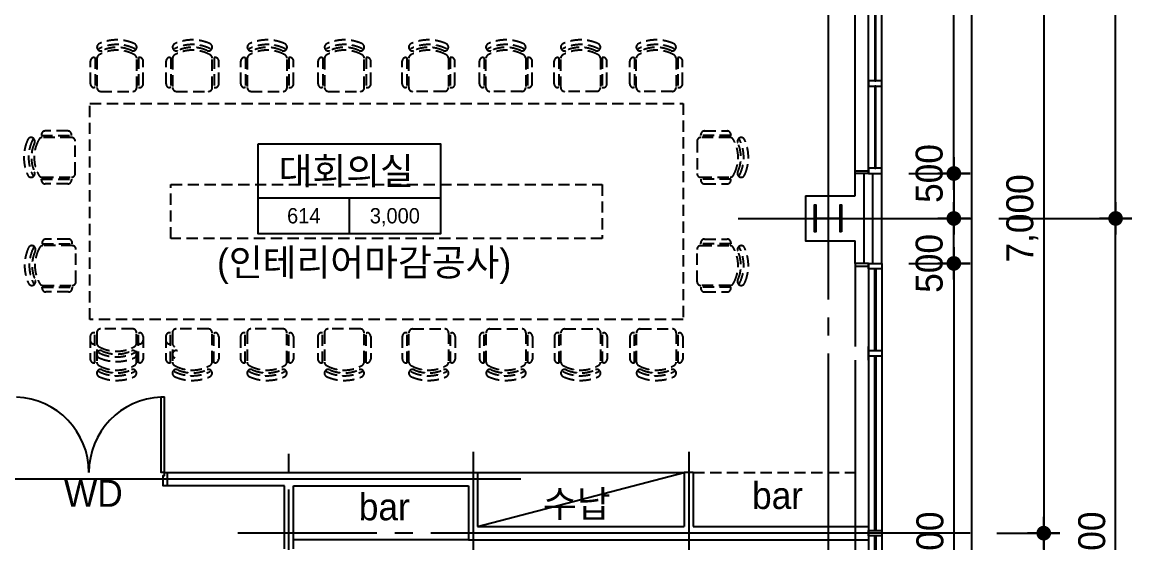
# Model space of a CAD drawing. Extents: x 14411873 to 14490035, y -1804798 to -1750552.
# Drawn here: x 14470906 to 14483253, y -1787656 to -1781866 of the extents above; entities that cross this region are included whole.
import ezdxf
from ezdxf.enums import TextEntityAlignment as Align

# ---------------------------------------------------------------- set-up
doc = ezdxf.new("R2010")
doc.units = 0
doc.header["$LTSCALE"] = 100
doc.header["$MEASUREMENT"] = 0
doc.header["$PDSIZE"] = -10
doc.linetypes.add('CEN', pattern=[66, 60, -2, 2, -2])
doc.linetypes.add('HIDDEN', pattern=[0.375, 0.25, -0.125])
doc.layers.get('0').update_dxf_attribs({"linetype": 'CONTINUOUS'})
doc.layers.get('Defpoints').update_dxf_attribs({"linetype": 'CONTINUOUS'})
for name, color, linetype in [('0-내벽고정식', 7, 'CONTINUOUS'), ('C PL -등추가$0$lighting-ceiling', 1, 'CONTINUOUS'), ('CEN', 1, 'CEN'), ('col2', 3, 'CONTINUOUS'), ('DIM', 7, 'CONTINUOUS'), ('elev', 7, 'CONTINUOUS'), ('TEXT1', 7, 'CONTINUOUS'), ('WALL-1', 7, 'CONTINUOUS'), ('WALLBR', 3, 'CONTINUOUS'), ('WID', 4, 'CONTINUOUS'), ('WINE', 8, 'CONTINUOUS')]:
    doc.layers.add(name, color=color, linetype=linetype)
doc.styles.add('HY울를도M', font='HYWULM.TTF')
doc.styles.add('굴림', font='H2HDRM.TTF')
doc.dimstyles.new('DIM50', dxfattribs={"dimscale": 50, "dimtxt": 3, "dimasz": 1.2, "dimexe": 1, "dimexo": 1, "dimgap": 0.6, "dimtad": 1, "dimdec": 4, "dimzin": 0, "dimdsep": 46, "dimlunit": 6, "dimtxsty": '굴림', "dimblk": 'DOTT', "dimcen": 0.09, "dimadec": 0, "dimazin": 0, "dimtfac": 1, "dimtdec": 4, "dimtofl": 0, "dimtmove": 2, "dimatfit": 2, "dimldrblk": 'DOTT', "dimfxl": 1, "dimtolj": 1, "dimtzin": 0, "dimarcsym": 0})

# ---------------------------------------------------------------- blocks, each defined once
blk = doc.blocks.new('DOTT')
for p, q in [((0, 1.5), (0, -1.5)), ((-1.5, 0), (1.5, 0))]:
    blk.add_line(p, q)
at = {"color": 6, "const_width": 0.68}
blk.add_lwpolyline([(-0.34, 0, 1), (0.34, 0, 1)], format="xyb", close=True, dxfattribs=at)
blk = doc.blocks.new('*D40')
at = {"layer": 'Defpoints', "color": 0, "lineweight": -3}
for p in [(14481473, -1776549), (14483073, -1776549), (14481473, -1784049)]:
    blk.add_point(p, dxfattribs=at)
at = {"layer": 'DIM', "color": 7, "lineweight": -2}
for p, q in [((14481773, -1776549), (14483173, -1776549)), ((14483073, -1783929), (14483073, -1776669)), ((14481773, -1784049), (14483173, -1784049))]:
    blk.add_line(p, q, dxfattribs=at)
at = {"layer": 'DIM', "color": 7, "lineweight": -2, "xscale": 120, "yscale": 120, "zscale": 120}
for p, rotation in [((14483073, -1776549), 90), ((14483073, -1784049), 270)]:
    blk.add_blockref('DOTT', p, dxfattribs=dict(at, rotation=rotation))
at = {"layer": 'DIM', "color": 3, "insert": (14482835, -1780299), "char_height": 300, "attachment_point": 5, "rotation": 90, "style": '굴림'}
blk.add_mtext('\\A1;7,500', dxfattribs=at)
blk = doc.blocks.new('*D41')
at = {"layer": 'Defpoints', "color": 0, "lineweight": -3}
for p in [(14481473, -1784049), (14483073, -1784049), (14481473, -1791549)]:
    blk.add_point(p, dxfattribs=at)
at = {"layer": 'DIM', "color": 7, "lineweight": -2}
for p, q in [((14481773, -1784049), (14483173, -1784049)), ((14483073, -1791429), (14483073, -1784169)), ((14481773, -1791549), (14483173, -1791549))]:
    blk.add_line(p, q, dxfattribs=at)
at = {"layer": 'DIM', "color": 7, "lineweight": -2, "xscale": 120, "yscale": 120, "zscale": 120}
for p, rotation in [((14483073, -1784049), 90), ((14483073, -1791549), 270)]:
    blk.add_blockref('DOTT', p, dxfattribs=dict(at, rotation=rotation))
at = {"layer": 'DIM', "color": 3, "insert": (14482835, -1787799), "char_height": 300, "attachment_point": 5, "rotation": 90, "style": '굴림'}
blk.add_mtext('\\A1;7,500', dxfattribs=at)
blk = doc.blocks.new('*D53')
at = {"layer": 'Defpoints', "color": 0, "lineweight": -3}
for p in [(14481453, -1780549), (14481453, -1787549), (14482273, -1787549)]:
    blk.add_point(p, dxfattribs=at)
at = {"layer": 'DIM', "color": 7, "lineweight": -2}
for p, q in [((14481753, -1780549), (14482373, -1780549)), ((14482273, -1780669), (14482273, -1787429)), ((14481753, -1787549), (14482373, -1787549))]:
    blk.add_line(p, q, dxfattribs=at)
at = {"layer": 'DIM', "color": 7, "lineweight": -2, "xscale": 120, "yscale": 120, "zscale": 120}
for p, rotation in [((14482273, -1780549), 90), ((14482273, -1787549), 270)]:
    blk.add_blockref('DOTT', p, dxfattribs=dict(at, rotation=rotation))
at = {"layer": 'DIM', "color": 3, "insert": (14482035, -1784049), "char_height": 300, "attachment_point": 5, "rotation": 90, "style": '굴림'}
blk.add_mtext('\\A1;7,000', dxfattribs=at)
blk = doc.blocks.new('*D55')
at = {"layer": 'Defpoints', "color": 0, "lineweight": -3}
for p in [(14481453, -1787549), (14481473, -1791549), (14482273, -1791549)]:
    blk.add_point(p, dxfattribs=at)
at = {"layer": 'DIM', "color": 7, "lineweight": -2}
for p, q in [((14481753, -1787549), (14482373, -1787549)), ((14482273, -1787669), (14482273, -1791429)), ((14481773, -1791549), (14482373, -1791549))]:
    blk.add_line(p, q, dxfattribs=at)
at = {"layer": 'DIM', "color": 7, "lineweight": -2, "xscale": 120, "yscale": 120, "zscale": 120}
for p, rotation in [((14482273, -1787549), 90), ((14482273, -1791549), 270)]:
    blk.add_blockref('DOTT', p, dxfattribs=dict(at, rotation=rotation))
at = {"layer": 'DIM', "color": 3, "insert": (14482035, -1789549), "char_height": 300, "attachment_point": 5, "rotation": 90, "style": '굴림'}
blk.add_mtext('\\A1;4,000', dxfattribs=at)
blk = doc.blocks.new('aw-6500a-300')
at = {"layer": 'WID'}
for points in [[(-300, 0), (-300, -30), (-150, -30), (-150, 0)], [(0, 0), (0, -60), (-150, -60), (-150, 0)], [(-69, -970), (-81, -970), (-81, -60), (-69, -60)], [(0, -970), (0, -1030), (-150, -1030), (-150, -970)], [(-69, -2970), (-81, -2970), (-81, -1030), (-69, -1030)], [(0, -2970), (0, -3030), (-150, -3030), (-150, -2970)], [(-69, -4970), (-81, -4970), (-81, -3030), (-69, -3030)], [(0, -4970), (0, -5030), (-150, -5030), (-150, -4970)], [(-69, -5030), (-81, -5030), (-81, -6440), (-69, -6440)], [(-300, -6470), (-300, -6500), (-150, -6500), (-150, -6470)], [(0, -6440), (0, -6500), (-150, -6500), (-150, -6440)]]:
    blk.add_lwpolyline(points, close=True, dxfattribs=at)
at = {"layer": 'WINE'}
for p, q in [((-150, 0), (-150, -6500)), ((0, 0), (0, -6500))]:
    blk.add_line(p, q, dxfattribs=at)
blk = doc.blocks.new('*D129')
at = {"layer": 'Defpoints', "color": 0, "lineweight": -3}
for p in [(14480473, -1784549), (14480473, -1791049), (14481273, -1791049)]:
    blk.add_point(p, dxfattribs=at)
at = {"layer": 'DIM', "color": 7, "lineweight": -2}
for p, q in [((14480773, -1784549), (14481373, -1784549)), ((14481273, -1784669), (14481273, -1790929)), ((14480773, -1791049), (14481373, -1791049))]:
    blk.add_line(p, q, dxfattribs=at)
at = {"layer": 'DIM', "color": 7, "lineweight": -2, "xscale": 120, "yscale": 120, "zscale": 120}
for p, rotation in [((14481273, -1784549), 90), ((14481273, -1791049), 270)]:
    blk.add_blockref('DOTT', p, dxfattribs=dict(at, rotation=rotation))
at = {"layer": 'DIM', "color": 3, "insert": (14481034, -1787799), "char_height": 300, "attachment_point": 5, "rotation": 90, "style": '굴림'}
blk.add_mtext('\\A1;6,500', dxfattribs=at)
blk = doc.blocks.new('*D131')
at = {"layer": 'Defpoints', "color": 0, "lineweight": -3}
for p in [(14480473, -1784049), (14481273, -1784049), (14480473, -1784549)]:
    blk.add_point(p, dxfattribs=at)
at = {"layer": 'DIM', "color": 7, "lineweight": -2}
for p, q in [((14480773, -1784049), (14481373, -1784049)), ((14481273, -1784429), (14481273, -1784169)), ((14480773, -1784549), (14481373, -1784549))]:
    blk.add_line(p, q, dxfattribs=at)
at = {"layer": 'DIM', "color": 7, "lineweight": -2, "xscale": 120, "yscale": 120, "zscale": 120}
for p, rotation in [((14481273, -1784049), 90), ((14481273, -1784549), 270)]:
    blk.add_blockref('DOTT', p, dxfattribs=dict(at, rotation=rotation))
at = {"layer": 'DIM', "color": 3, "insert": (14481000, -1784549), "char_height": 300, "attachment_point": 5, "rotation": 90, "style": '굴림'}
blk.add_mtext('\\A1;500', dxfattribs=at)
blk = doc.blocks.new('*D133')
at = {"layer": 'Defpoints', "color": 0, "lineweight": -3}
for p in [(14480473, -1783549), (14480473, -1784049), (14481273, -1784049)]:
    blk.add_point(p, dxfattribs=at)
at = {"layer": 'DIM', "color": 7, "lineweight": -2}
for p, q in [((14480773, -1783549), (14481373, -1783549)), ((14481273, -1783669), (14481273, -1783929)), ((14480773, -1784049), (14481373, -1784049))]:
    blk.add_line(p, q, dxfattribs=at)
at = {"layer": 'DIM', "color": 7, "lineweight": -2, "xscale": 120, "yscale": 120, "zscale": 120}
for p, rotation in [((14481273, -1783549), 90), ((14481273, -1784049), 270)]:
    blk.add_blockref('DOTT', p, dxfattribs=dict(at, rotation=rotation))
at = {"layer": 'DIM', "color": 3, "insert": (14481000, -1783549), "char_height": 300, "attachment_point": 5, "rotation": 90, "style": '굴림'}
blk.add_mtext('\\A1;500', dxfattribs=at)
blk = doc.blocks.new('*D136')
at = {"layer": 'Defpoints', "color": 0, "lineweight": -3}
for p in [(14480473, -1777049), (14481273, -1777049), (14480473, -1783549)]:
    blk.add_point(p, dxfattribs=at)
at = {"layer": 'DIM', "color": 7, "lineweight": -2}
for p, q in [((14480773, -1777049), (14481373, -1777049)), ((14481273, -1783429), (14481273, -1777169)), ((14480773, -1783549), (14481373, -1783549))]:
    blk.add_line(p, q, dxfattribs=at)
at = {"layer": 'DIM', "color": 7, "lineweight": -2, "xscale": 120, "yscale": 120, "zscale": 120}
for p, rotation in [((14481273, -1777049), 90), ((14481273, -1783549), 270)]:
    blk.add_blockref('DOTT', p, dxfattribs=dict(at, rotation=rotation))
at = {"layer": 'DIM', "color": 3, "insert": (14481034, -1780299), "char_height": 300, "attachment_point": 5, "rotation": 90, "style": '굴림'}
blk.add_mtext('\\A1;6,500', dxfattribs=at)
blk = doc.blocks.new('TT1')
at = {"layer": 'TEXT1'}
for p, q in [((-1013, -600), (1013, -600)), ((0, -600), (0, -1000))]:
    blk.add_line(p, q, dxfattribs=at)
blk.add_lwpolyline([(-1013, 0), (1013, 0), (1013, -1000), (-1013, -1000)], close=True, dxfattribs=at)

msp = doc.modelspace()

# ---------------------------------------------------------------- linework, layer by layer
at = {"layer": '0-내벽고정식'}
for p, q in [((14480173.21251, -1783799.19177), (14480173.21251, -1783549.19177)), ((14479623.21251, -1783799.19177), (14480173.21251, -1783799.19177)), ((14480173.21251, -1784549.19177), (14480173.21251, -1784299.19177)), ((14480323.21251, -1785624.19177), (14480323.21251, -1785474.19177))]:
    msp.add_line(p, q, dxfattribs=at)
msp.add_lwpolyline([(14479623.21251, -1783799.19177), (14479623.21251, -1784299.19177), (14480173.21251, -1784299.19177)], dxfattribs=at)
at = {"layer": 'C PL -등추가$0$lighting-ceiling', "ltscale": 5}
msp.add_line((14475973.21251, -1787474.19177), (14478273.21251, -1786874.19177), dxfattribs=at)
for centre, start, end in [((14470808.21251, -1786874.19177), 0, 87.611984572), ((14472488.21251, -1786874.19177), 92.388015428, 180)]:
    msp.add_arc(centre, 840, start, end, dxfattribs=at)
at = {"layer": 'CEN', "linetype": 'CEN'}
for p, q in [((14479873.21251, -1759149.19177), (14479873.21251, -1799049.19177)), ((14479873.21251, -1759149.19177), (14479873.21251, -1799049.19177)), ((14478873.21251, -1784049.19177), (14481473.21251, -1784049.19177)), ((14473873.21251, -1793065.10033), (14473873.21251, -1786552.34115)), ((14475923.21251, -1786645.83693), (14475923.21251, -1787802.71466)), ((14478323.21251, -1786645.83693), (14478323.21251, -1787802.71466)), ((14476454.62307, -1786949.19177), (14468900.08983, -1786949.19177)), ((14481453.21251, -1787549.19177), (14473306.4787, -1787549.19177))]:
    msp.add_line(p, q, dxfattribs=at)
at = {"layer": 'col2'}
msp.add_lwpolyline([(14480023.21251, -1784199.19177), (14480008.21251, -1784199.19177), (14480008.21251, -1784054.19177), (14479738.21251, -1784054.19177), (14479738.21251, -1784199.19177), (14479723.21251, -1784199.19177), (14479723.21251, -1783899.19177), (14479738.21251, -1783899.19177), (14479738.21251, -1784044.19177), (14480008.21251, -1784044.19177), (14480008.21251, -1783899.19177), (14480023.21251, -1783899.19177)], close=True, dxfattribs=at)
at = {"layer": 'Defpoints', "color": 76}
msp.add_lwpolyline([(14417473.21251, -1799049.19177), (14481473.21251, -1799049.19177), (14481473.21251, -1759149.19177), (14417473.21251, -1759149.19177)], close=True, dxfattribs=at)
at = {"layer": 'elev', "color": 6, "linetype": 'HIDDEN', "lineweight": -3, "ltscale": 5}
for p, q in [((14471738.21611, -1782143.65863), (14471738.21611, -1782143.65863)), ((14472180.49583, -1782143.65863), (14472180.49583, -1782143.65863)), ((14472579.30734, -1782143.65863), (14472579.30734, -1782143.65863)), ((14473021.58706, -1782143.65863), (14473021.58706, -1782143.65863)), ((14473411.05311, -1782143.65863), (14473411.05311, -1782143.65863)), ((14473853.33284, -1782143.65863), (14473853.33284, -1782143.65863)), ((14474270.83526, -1782143.65863), (14474270.83526, -1782143.65863)), ((14474713.11498, -1782143.65863), (14474713.11498, -1782143.65863)), ((14475206.72037, -1782143.65863), (14475206.72037, -1782143.65863)), ((14475649.00009, -1782143.65863), (14475649.00009, -1782143.65863)), ((14476066.50252, -1782143.65863), (14476066.50252, -1782143.65863)), ((14476508.78224, -1782143.65863), (14476508.78224, -1782143.65863)), ((14476898.24829, -1782143.65863), (14476898.24829, -1782143.65863)), ((14477340.52802, -1782143.65863), (14477340.52802, -1782143.65863)), ((14477739.33953, -1782143.65863), (14477739.33953, -1782143.65863)), ((14478181.61925, -1782143.65863), (14478181.61925, -1782143.65863)), ((14471665.41611, -1782552.07998), (14471665.41611, -1782300.14005)), ((14471707.01611, -1782258.54005), (14471717.41611, -1782258.54005)), ((14471717.41611, -1782258.54005), (14471717.41611, -1782593.67998)), ((14471738.21611, -1782267.36745), (14471738.21611, -1782593.67998)), ((14472180.49583, -1782593.67998), (14472180.49583, -1782267.36745)), ((14472201.29583, -1782258.54005), (14472201.29583, -1782593.67998)), ((14472211.69583, -1782258.54005), (14472201.29583, -1782258.54005)), ((14472253.29583, -1782552.07998), (14472253.29583, -1782300.14005)), ((14472506.50734, -1782552.07998), (14472506.50734, -1782300.14005)), ((14472548.10734, -1782258.54005), (14472558.50734, -1782258.54005)), ((14472558.50734, -1782258.54005), (14472558.50734, -1782593.67998)), ((14472579.30734, -1782267.36745), (14472579.30734, -1782593.67998)), ((14473021.58706, -1782593.67998), (14473021.58706, -1782267.36745)), ((14473042.38706, -1782258.54005), (14473042.38706, -1782593.67998)), ((14473052.78706, -1782258.54005), (14473042.38706, -1782258.54005)), ((14473094.38706, -1782552.07998), (14473094.38706, -1782300.14005)), ((14473338.25311, -1782552.07998), (14473338.25311, -1782300.14005)), ((14473379.85311, -1782258.54005), (14473390.25311, -1782258.54005)), ((14473390.25311, -1782258.54005), (14473390.25311, -1782593.67998)), ((14473411.05311, -1782267.36745), (14473411.05311, -1782593.67998)), ((14473853.33284, -1782593.67998), (14473853.33284, -1782267.36745)), ((14473874.13284, -1782258.54005), (14473874.13284, -1782593.67998)), ((14473884.53284, -1782258.54005), (14473874.13284, -1782258.54005)), ((14473926.13284, -1782552.07998), (14473926.13284, -1782300.14005)), ((14474198.03526, -1782552.07998), (14474198.03526, -1782300.14005)), ((14474239.63526, -1782258.54005), (14474250.03526, -1782258.54005)), ((14474250.03526, -1782258.54005), (14474250.03526, -1782593.67998)), ((14474270.83526, -1782267.36745), (14474270.83526, -1782593.67998)), ((14474713.11498, -1782593.67998), (14474713.11498, -1782267.36745)), ((14474733.91498, -1782258.54005), (14474733.91498, -1782593.67998)), ((14474744.31498, -1782258.54005), (14474733.91498, -1782258.54005)), ((14474785.91498, -1782552.07998), (14474785.91498, -1782300.14005)), ((14475133.92037, -1782552.07998), (14475133.92037, -1782300.14005)), ((14475175.52037, -1782258.54005), (14475185.92037, -1782258.54005)), ((14475185.92037, -1782258.54005), (14475185.92037, -1782593.67998)), ((14475206.72037, -1782593.67998), (14475206.72037, -1782267.36745)), ((14475649.00009, -1782267.36745), (14475649.00009, -1782593.67998)), ((14475669.80009, -1782258.54005), (14475669.80009, -1782593.67998)), ((14475680.20009, -1782258.54005), (14475669.80009, -1782258.54005)), ((14475721.80009, -1782552.07998), (14475721.80009, -1782300.14005)), ((14475993.70252, -1782552.07998), (14475993.70252, -1782300.14005)), ((14476035.30252, -1782258.54005), (14476045.70252, -1782258.54005)), ((14476045.70252, -1782258.54005), (14476045.70252, -1782593.67998)), ((14476066.50252, -1782593.67998), (14476066.50252, -1782267.36745)), ((14476508.78224, -1782267.36745), (14476508.78224, -1782593.67998)), ((14476529.58224, -1782258.54005), (14476529.58224, -1782593.67998)), ((14476539.98224, -1782258.54005), (14476529.58224, -1782258.54005)), ((14476581.58224, -1782552.07998), (14476581.58224, -1782300.14005)), ((14476825.44829, -1782552.07998), (14476825.44829, -1782300.14005)), ((14476867.04829, -1782258.54005), (14476877.44829, -1782258.54005)), ((14476877.44829, -1782258.54005), (14476877.44829, -1782593.67998)), ((14476898.24829, -1782593.67998), (14476898.24829, -1782267.36745)), ((14477340.52802, -1782267.36745), (14477340.52802, -1782593.67998)), ((14477361.32802, -1782258.54005), (14477361.32802, -1782593.67998)), ((14477371.72802, -1782258.54005), (14477361.32802, -1782258.54005)), ((14477413.32802, -1782552.07998), (14477413.32802, -1782300.14005)), ((14477666.53953, -1782552.07998), (14477666.53953, -1782300.14005)), ((14477708.13953, -1782258.54005), (14477718.53953, -1782258.54005)), ((14477718.53953, -1782258.54005), (14477718.53953, -1782593.67998)), ((14477739.33953, -1782593.67998), (14477739.33953, -1782267.36745)), ((14478181.61925, -1782267.36745), (14478181.61925, -1782593.67998)), ((14478202.41925, -1782258.54005), (14478202.41925, -1782593.67998)), ((14478212.81925, -1782258.54005), (14478202.41925, -1782258.54005)), ((14478254.41925, -1782552.07998), (14478254.41925, -1782300.14005)), ((14471717.41611, -1782593.67998), (14471707.01611, -1782593.67998)), ((14471779.81611, -1782635.27998), (14472138.89583, -1782635.27998)), ((14472201.29583, -1782593.67998), (14472211.69583, -1782593.67998)), ((14472558.50734, -1782593.67998), (14472548.10734, -1782593.67998)), ((14472620.90734, -1782635.27998), (14472979.98706, -1782635.27998)), ((14473042.38706, -1782593.67998), (14473052.78706, -1782593.67998)), ((14473390.25311, -1782593.67998), (14473379.85311, -1782593.67998)), ((14473452.65311, -1782635.27998), (14473811.73284, -1782635.27998)), ((14473874.13284, -1782593.67998), (14473884.53284, -1782593.67998)), ((14474250.03526, -1782593.67998), (14474239.63526, -1782593.67998)), ((14474312.43526, -1782635.27998), (14474671.51498, -1782635.27998)), ((14474733.91498, -1782593.67998), (14474744.31498, -1782593.67998)), ((14475185.92037, -1782593.67998), (14475175.52037, -1782593.67998)), ((14475607.40009, -1782635.27998), (14475248.32037, -1782635.27998)), ((14475669.80009, -1782593.67998), (14475680.20009, -1782593.67998)), ((14476045.70252, -1782593.67998), (14476035.30252, -1782593.67998)), ((14476467.18224, -1782635.27998), (14476108.10252, -1782635.27998)), ((14476529.58224, -1782593.67998), (14476539.98224, -1782593.67998)), ((14476877.44829, -1782593.67998), (14476867.04829, -1782593.67998)), ((14477298.92802, -1782635.27998), (14476939.84829, -1782635.27998)), ((14477361.32802, -1782593.67998), (14477371.72802, -1782593.67998)), ((14477718.53953, -1782593.67998), (14477708.13953, -1782593.67998)), ((14478140.01925, -1782635.27998), (14477780.93953, -1782635.27998)), ((14478202.41925, -1782593.67998), (14478212.81925, -1782593.67998)), ((14471659.91768, -1782771.29304), (14478259.91768, -1782771.29304)), ((14471659.91768, -1785171.29304), (14471659.91768, -1782771.29304)), ((14478259.91768, -1782771.29304), (14478259.91768, -1785171.29304)), ((14471005.1291, -1783148.84444), (14471005.1291, -1783148.84444)), ((14471120.01052, -1783117.64444), (14471120.01052, -1783128.04444)), ((14471120.01052, -1783128.04444), (14471455.15045, -1783128.04444)), ((14471455.15045, -1783148.84444), (14471128.83792, -1783148.84444)), ((14471413.55045, -1783076.04444), (14471161.61052, -1783076.04444)), ((14471455.15045, -1783128.04444), (14471455.15045, -1783117.64444)), ((14478456.73038, -1783128.04444), (14478456.73038, -1783117.64444)), ((14478791.87031, -1783128.04444), (14478456.73038, -1783128.04444)), ((14478783.04291, -1783148.84444), (14478456.73038, -1783148.84444)), ((14478498.33038, -1783076.04444), (14478750.27031, -1783076.04444)), ((14478791.87031, -1783117.64444), (14478791.87031, -1783128.04444)), ((14478906.75173, -1783148.84444), (14478906.75173, -1783148.84444)), ((14471496.75045, -1783549.52417), (14471496.75045, -1783190.44444)), ((14478415.13038, -1783190.44444), (14478415.13038, -1783549.52417)), ((14471005.1291, -1783591.12417), (14471005.1291, -1783591.12417)), ((14471120.01052, -1783622.32417), (14471120.01052, -1783611.92417)), ((14471120.01052, -1783611.92417), (14471455.15045, -1783611.92417)), ((14471128.83792, -1783591.12417), (14471455.15045, -1783591.12417)), ((14471413.55045, -1783663.92417), (14471161.61052, -1783663.92417)), ((14471455.15045, -1783611.92417), (14471455.15045, -1783622.32417)), ((14478456.73038, -1783591.12417), (14478783.04291, -1783591.12417)), ((14478456.73038, -1783611.92417), (14478456.73038, -1783622.32417)), ((14478791.87031, -1783611.92417), (14478456.73038, -1783611.92417)), ((14478498.33038, -1783663.92417), (14478750.27031, -1783663.92417)), ((14478791.87031, -1783622.32417), (14478791.87031, -1783611.92417)), ((14478906.75173, -1783591.12417), (14478906.75173, -1783591.12417)), ((14472559.91768, -1783671.29304), (14477359.91768, -1783671.29304)), ((14472559.91768, -1784271.29304), (14472559.91768, -1783671.29304)), ((14477359.91768, -1783671.29304), (14477359.91768, -1784271.29304)), ((14471421.50498, -1784278.66191), (14471169.56505, -1784278.66191)), ((14477359.91768, -1784271.29304), (14472559.91768, -1784271.29304)), ((14478498.33038, -1784278.66191), (14478750.27031, -1784278.66191)), ((14471013.08363, -1784351.46191), (14471013.08363, -1784351.46191)), ((14471127.96505, -1784320.26191), (14471127.96505, -1784330.66191)), ((14471127.96505, -1784330.66191), (14471463.10498, -1784330.66191)), ((14471463.10498, -1784351.46191), (14471136.79245, -1784351.46191)), ((14471463.10498, -1784330.66191), (14471463.10498, -1784320.26191)), ((14471504.70498, -1784752.14163), (14471504.70498, -1784393.06191)), ((14478415.13038, -1784752.14163), (14478415.13038, -1784393.06191)), ((14478456.73038, -1784330.66191), (14478456.73038, -1784320.26191)), ((14478791.87031, -1784330.66191), (14478456.73038, -1784330.66191)), ((14478456.73038, -1784351.46191), (14478783.04291, -1784351.46191)), ((14478791.87031, -1784320.26191), (14478791.87031, -1784330.66191)), ((14478906.75173, -1784351.46191), (14478906.75173, -1784351.46191)), ((14471013.08363, -1784793.74163), (14471013.08363, -1784793.74163)), ((14471127.96505, -1784824.94163), (14471127.96505, -1784814.54163)), ((14471127.96505, -1784814.54163), (14471463.10498, -1784814.54163)), ((14471136.79245, -1784793.74163), (14471463.10498, -1784793.74163)), ((14471421.50498, -1784866.54163), (14471169.56505, -1784866.54163)), ((14471463.10498, -1784814.54163), (14471463.10498, -1784824.94163)), ((14478783.04291, -1784793.74163), (14478456.73038, -1784793.74163)), ((14478456.73038, -1784814.54163), (14478456.73038, -1784824.94163)), ((14478791.87031, -1784814.54163), (14478456.73038, -1784814.54163)), ((14478498.33038, -1784866.54163), (14478750.27031, -1784866.54163)), ((14478791.87031, -1784824.94163), (14478791.87031, -1784814.54163)), ((14478906.75173, -1784793.74163), (14478906.75173, -1784793.74163)), ((14478259.91768, -1785171.29304), (14471659.91768, -1785171.29304)), ((14471663.34768, -1785361.16049), (14471663.34768, -1785613.10043)), ((14471715.34768, -1785319.56049), (14471704.94768, -1785319.56049)), ((14471715.34768, -1785654.70043), (14471715.34768, -1785319.56049)), ((14471736.14768, -1785319.56049), (14471736.14768, -1785645.87303)), ((14472136.8274, -1785277.96049), (14471777.74768, -1785277.96049)), ((14472178.4274, -1785645.87303), (14472178.4274, -1785319.56049)), ((14472199.2274, -1785654.70043), (14472199.2274, -1785319.56049)), ((14472199.2274, -1785319.56049), (14472209.6274, -1785319.56049)), ((14472251.2274, -1785361.16049), (14472251.2274, -1785613.10043)), ((14472504.43891, -1785361.16049), (14472504.43891, -1785613.10043)), ((14472556.43891, -1785319.56049), (14472546.03891, -1785319.56049)), ((14472556.43891, -1785654.70043), (14472556.43891, -1785319.56049)), ((14472577.23891, -1785319.56049), (14472577.23891, -1785645.87303)), ((14472977.91863, -1785277.96049), (14472618.83891, -1785277.96049)), ((14473019.51863, -1785645.87303), (14473019.51863, -1785319.56049)), ((14473040.31863, -1785654.70043), (14473040.31863, -1785319.56049)), ((14473040.31863, -1785319.56049), (14473050.71863, -1785319.56049)), ((14473092.31863, -1785361.16049), (14473092.31863, -1785613.10043)), ((14473336.18468, -1785361.16049), (14473336.18468, -1785613.10043)), ((14473388.18468, -1785319.56049), (14473377.78468, -1785319.56049)), ((14473388.18468, -1785654.70043), (14473388.18468, -1785319.56049)), ((14473408.98468, -1785319.56049), (14473408.98468, -1785645.87303)), ((14473809.66441, -1785277.96049), (14473450.58468, -1785277.96049)), ((14473851.26441, -1785645.87303), (14473851.26441, -1785319.56049)), ((14473872.06441, -1785654.70043), (14473872.06441, -1785319.56049)), ((14473872.06441, -1785319.56049), (14473882.46441, -1785319.56049)), ((14473924.06441, -1785361.16049), (14473924.06441, -1785613.10043)), ((14474195.96683, -1785361.16049), (14474195.96683, -1785613.10043)), ((14474247.96683, -1785319.56049), (14474237.56683, -1785319.56049)), ((14474247.96683, -1785654.70043), (14474247.96683, -1785319.56049)), ((14474268.76683, -1785319.56049), (14474268.76683, -1785645.87303)), ((14474669.44655, -1785277.96049), (14474310.36683, -1785277.96049)), ((14474711.04655, -1785645.87303), (14474711.04655, -1785319.56049)), ((14474731.84655, -1785654.70043), (14474731.84655, -1785319.56049)), ((14474731.84655, -1785319.56049), (14474742.24655, -1785319.56049)), ((14474783.84655, -1785361.16049), (14474783.84655, -1785613.10043)), ((14475135.9888, -1785361.16049), (14475135.9888, -1785613.10043)), ((14475187.9888, -1785319.56049), (14475177.5888, -1785319.56049)), ((14475187.9888, -1785654.70043), (14475187.9888, -1785319.56049)), ((14475208.7888, -1785645.87303), (14475208.7888, -1785319.56049)), ((14475250.3888, -1785277.96049), (14475609.46853, -1785277.96049)), ((14475651.06853, -1785319.56049), (14475651.06853, -1785645.87303)), ((14475671.86853, -1785654.70043), (14475671.86853, -1785319.56049)), ((14475671.86853, -1785319.56049), (14475682.26853, -1785319.56049)), ((14475723.86853, -1785361.16049), (14475723.86853, -1785613.10043)), ((14475995.77095, -1785361.16049), (14475995.77095, -1785613.10043)), ((14476047.77095, -1785319.56049), (14476037.37095, -1785319.56049)), ((14476047.77095, -1785654.70043), (14476047.77095, -1785319.56049)), ((14476068.57095, -1785645.87303), (14476068.57095, -1785319.56049)), ((14476110.17095, -1785277.96049), (14476469.25067, -1785277.96049)), ((14476510.85067, -1785319.56049), (14476510.85067, -1785645.87303)), ((14476531.65067, -1785654.70043), (14476531.65067, -1785319.56049)), ((14476531.65067, -1785319.56049), (14476542.05067, -1785319.56049)), ((14476583.65067, -1785361.16049), (14476583.65067, -1785613.10043)), ((14476827.51673, -1785361.16049), (14476827.51673, -1785613.10043)), ((14476879.51673, -1785319.56049), (14476869.11673, -1785319.56049)), ((14476879.51673, -1785654.70043), (14476879.51673, -1785319.56049)), ((14476900.31673, -1785645.87303), (14476900.31673, -1785319.56049)), ((14476941.91673, -1785277.96049), (14477300.99645, -1785277.96049)), ((14477342.59645, -1785319.56049), (14477342.59645, -1785645.87303)), ((14477363.39645, -1785654.70043), (14477363.39645, -1785319.56049)), ((14477363.39645, -1785319.56049), (14477373.79645, -1785319.56049)), ((14477415.39645, -1785361.16049), (14477415.39645, -1785613.10043)), ((14477668.60796, -1785361.16049), (14477668.60796, -1785613.10043)), ((14477720.60796, -1785319.56049), (14477710.20796, -1785319.56049)), ((14477720.60796, -1785654.70043), (14477720.60796, -1785319.56049)), ((14477741.40796, -1785645.87303), (14477741.40796, -1785319.56049)), ((14477783.00796, -1785277.96049), (14478142.08768, -1785277.96049)), ((14478183.68768, -1785319.56049), (14478183.68768, -1785645.87303)), ((14478204.48768, -1785654.70043), (14478204.48768, -1785319.56049)), ((14478204.48768, -1785319.56049), (14478214.88768, -1785319.56049)), ((14478256.48768, -1785361.16049), (14478256.48768, -1785613.10043)), ((14471704.94768, -1785445.09917), (14471715.34768, -1785445.09917)), ((14472209.6274, -1785445.09917), (14472199.2274, -1785445.09917)), ((14472546.03891, -1785445.09917), (14472556.43891, -1785445.09917)), ((14471736.14768, -1785559.98059), (14471736.14768, -1785559.98059)), ((14472178.4274, -1785559.98059), (14472178.4274, -1785559.98059)), ((14472577.23891, -1785559.98059), (14472577.23891, -1785559.98059)), ((14471704.94768, -1785654.70043), (14471715.34768, -1785654.70043)), ((14472209.6274, -1785654.70043), (14472199.2274, -1785654.70043)), ((14472546.03891, -1785654.70043), (14472556.43891, -1785654.70043)), ((14473050.71863, -1785654.70043), (14473040.31863, -1785654.70043)), ((14473377.78468, -1785654.70043), (14473388.18468, -1785654.70043)), ((14473882.46441, -1785654.70043), (14473872.06441, -1785654.70043)), ((14474237.56683, -1785654.70043), (14474247.96683, -1785654.70043)), ((14474742.24655, -1785654.70043), (14474731.84655, -1785654.70043)), ((14475177.5888, -1785654.70043), (14475187.9888, -1785654.70043)), ((14475682.26853, -1785654.70043), (14475671.86853, -1785654.70043)), ((14476037.37095, -1785654.70043), (14476047.77095, -1785654.70043)), ((14476542.05067, -1785654.70043), (14476531.65067, -1785654.70043)), ((14476869.11673, -1785654.70043), (14476879.51673, -1785654.70043)), ((14477373.79645, -1785654.70043), (14477363.39645, -1785654.70043)), ((14477710.20796, -1785654.70043), (14477720.60796, -1785654.70043)), ((14478214.88768, -1785654.70043), (14478204.48768, -1785654.70043)), ((14471736.14768, -1785769.58185), (14471736.14768, -1785769.58185)), ((14472178.4274, -1785769.58185), (14472178.4274, -1785769.58185)), ((14472577.23891, -1785769.58185), (14472577.23891, -1785769.58185)), ((14473019.51863, -1785769.58185), (14473019.51863, -1785769.58185)), ((14473408.98468, -1785769.58185), (14473408.98468, -1785769.58185)), ((14473851.26441, -1785769.58185), (14473851.26441, -1785769.58185)), ((14474268.76683, -1785769.58185), (14474268.76683, -1785769.58185)), ((14474711.04655, -1785769.58185), (14474711.04655, -1785769.58185)), ((14475208.7888, -1785769.58185), (14475208.7888, -1785769.58185)), ((14475651.06853, -1785769.58185), (14475651.06853, -1785769.58185)), ((14476068.57095, -1785769.58185), (14476068.57095, -1785769.58185)), ((14476510.85067, -1785769.58185), (14476510.85067, -1785769.58185)), ((14476900.31673, -1785769.58185), (14476900.31673, -1785769.58185)), ((14477342.59645, -1785769.58185), (14477342.59645, -1785769.58185)), ((14477741.40796, -1785769.58185), (14477741.40796, -1785769.58185)), ((14478183.68768, -1785769.58185), (14478183.68768, -1785769.58185)), ((14478373.21251, -1786874.19177), (14480173.21251, -1786874.19177))]:
    msp.add_line(p, q, dxfattribs=at)
at = {"layer": 'elev', "color": 6, "lineweight": -3, "ltscale": 5}
for p, q in [((14475973.21251, -1786874.19177), (14478273.21251, -1786874.19177)), ((14475873.21251, -1787624.19177), (14473923.21251, -1787624.19177))]:
    msp.add_line(p, q, dxfattribs=at)
at = {"layer": 'elev', "color": 6, "linetype": 'HIDDEN', "lineweight": -3, "ltscale": 5}
for centre, radius, start, end in [((14471959.35597, -1782538.6937), 475.41371, 65.934946181, 114.065053819), ((14472800.4472, -1782538.6937), 475.41371, 65.934946181, 114.065053819), ((14473632.19298, -1782538.6937), 475.41371, 65.934946181, 114.065053819), ((14474491.97512, -1782538.6937), 475.41371, 65.934946181, 114.065053819), ((14475427.86023, -1782538.6937), 475.41371, 65.934946301, 114.065053699), ((14476287.64238, -1782538.6937), 475.41371, 65.934946301, 114.065053699), ((14477119.38816, -1782538.6937), 475.41371, 65.934946301, 114.065053699), ((14477960.47939, -1782538.6937), 475.41371, 65.934946301, 114.065053699), ((14471779.81611, -1782143.65863), 41.6, 110.136769989, 180), ((14471779.81611, -1782143.65863), 41.6, 180, 290.136769989), ((14471959.35597, -1782560.70961), 445.42962, 63.155944479, 116.844055521), ((14471959.35597, -1782577.32657), 399.64659, 60.46433722, 119.53566278), ((14471959.35597, -1782541.25829), 394.7783, 65.259465598, 114.740534402), ((14472138.89583, -1782143.65863), 41.6, 249.863230011, 0), ((14472138.89583, -1782143.65863), 41.6, 0, 69.863230011), ((14472620.90734, -1782143.65863), 41.6, 110.136769989, 180), ((14472620.90734, -1782143.65863), 41.6, 180, 290.136769989), ((14472800.4472, -1782560.70961), 445.42962, 63.155944479, 116.844055521), ((14472800.4472, -1782577.32657), 399.64659, 60.46433722, 119.53566278), ((14472800.4472, -1782541.25829), 394.7783, 65.259465598, 114.740534402), ((14472979.98706, -1782143.65863), 41.6, 249.863230011, 0), ((14472979.98706, -1782143.65863), 41.6, 0, 69.863230011), ((14473452.65311, -1782143.65863), 41.6, 110.136769989, 180), ((14473452.65311, -1782143.65863), 41.6, 180, 290.136769989), ((14473632.19298, -1782560.70961), 445.42962, 63.155944479, 116.844055521), ((14473632.19298, -1782577.32657), 399.64659, 60.46433722, 119.53566278), ((14473632.19298, -1782541.25829), 394.7783, 65.259465598, 114.740534402), ((14473811.73284, -1782143.65863), 41.6, 249.863230011, 0), ((14473811.73284, -1782143.65863), 41.6, 0, 69.863230011), ((14474312.43526, -1782143.65863), 41.6, 110.136769989, 180), ((14474312.43526, -1782143.65863), 41.6, 180, 290.136769989), ((14474491.97512, -1782560.70961), 445.42962, 63.155944479, 116.844055521), ((14474491.97512, -1782577.32657), 399.64659, 60.46433722, 119.53566278), ((14474491.97512, -1782541.25829), 394.7783, 65.259465598, 114.740534402), ((14474671.51498, -1782143.65863), 41.6, 249.863230011, 0), ((14474671.51498, -1782143.65863), 41.6, 0, 69.863230011), ((14475248.32037, -1782143.65863), 41.6, 110.136769989, 180), ((14475248.32037, -1782143.65863), 41.6, 180, 290.136769989), ((14475427.86023, -1782560.70961), 445.42962, 63.15594436, 116.84405564), ((14475427.86023, -1782577.32657), 399.64659, 60.46433722, 119.53566278), ((14475427.86023, -1782541.25829), 394.7783, 65.259465717, 114.740534283), ((14475607.40009, -1782143.65863), 41.6, 249.863230011, 0), ((14475607.40009, -1782143.65863), 41.6, 0, 69.863230011), ((14476108.10252, -1782143.65863), 41.6, 110.136769989, 180), ((14476108.10252, -1782143.65863), 41.6, 180, 290.136769989), ((14476287.64238, -1782560.70961), 445.42962, 63.15594436, 116.84405564), ((14476287.64238, -1782577.32657), 399.64659, 60.46433722, 119.53566278), ((14476287.64238, -1782541.25829), 394.7783, 65.259465717, 114.740534283), ((14476467.18224, -1782143.65863), 41.6, 249.863230011, 0), ((14476467.18224, -1782143.65863), 41.6, 0, 69.863230011), ((14476939.84829, -1782143.65863), 41.6, 110.136769989, 180), ((14476939.84829, -1782143.65863), 41.6, 180, 290.136769989), ((14477119.38816, -1782560.70961), 445.42962, 63.15594436, 116.84405564), ((14477119.38816, -1782577.32657), 399.64659, 60.46433722, 119.53566278), ((14477119.38816, -1782541.25829), 394.7783, 65.259465717, 114.740534283), ((14477298.92802, -1782143.65863), 41.6, 249.863230011, 0), ((14477298.92802, -1782143.65863), 41.6, 0, 69.863230011), ((14477780.93953, -1782143.65863), 41.6, 110.136769989, 180), ((14477780.93953, -1782143.65863), 41.6, 180, 290.136769989), ((14477960.47939, -1782560.70961), 445.42962, 63.15594436, 116.84405564), ((14477960.47939, -1782577.32657), 399.64659, 60.46433722, 119.53566278), ((14477960.47939, -1782541.25829), 394.7783, 65.259465717, 114.740534283), ((14478140.01925, -1782143.65863), 41.6, 249.863230011, 0), ((14478140.01925, -1782143.65863), 41.6, 0, 69.863230011), ((14471707.01611, -1782300.14005), 41.6, 90, 180), ((14471779.81611, -1782267.36745), 41.6, 114.834587483, 180), ((14472138.89583, -1782267.36745), 41.6, 0, 65.165412517), ((14472211.69583, -1782300.14005), 41.6, 0, 90), ((14472548.10734, -1782300.14005), 41.6, 90, 180), ((14472620.90734, -1782267.36745), 41.6, 114.834587483, 180), ((14472979.98706, -1782267.36745), 41.6, 0, 65.165412517), ((14473052.78706, -1782300.14005), 41.6, 0, 90), ((14473379.85311, -1782300.14005), 41.6, 90, 180), ((14473452.65311, -1782267.36745), 41.6, 114.834587483, 180), ((14473811.73284, -1782267.36745), 41.6, 0, 65.165412517), ((14473884.53284, -1782300.14005), 41.6, 0, 90), ((14474239.63526, -1782300.14005), 41.6, 90, 180), ((14474312.43526, -1782267.36745), 41.6, 114.834587483, 180), ((14474671.51498, -1782267.36745), 41.6, 0, 65.165412517), ((14474744.31498, -1782300.14005), 41.6, 0, 90), ((14475175.52037, -1782300.14005), 41.6, 90, 180), ((14475248.32037, -1782267.36745), 41.6, 114.83458737, 180), ((14475607.40009, -1782267.36745), 41.6, 0, 65.16541263), ((14475680.20009, -1782300.14005), 41.6, 0, 90), ((14476035.30252, -1782300.14005), 41.6, 90, 180), ((14476108.10252, -1782267.36745), 41.6, 114.83458737, 180), ((14476467.18224, -1782267.36745), 41.6, 0, 65.16541263), ((14476539.98224, -1782300.14005), 41.6, 0, 90), ((14476867.04829, -1782300.14005), 41.6, 90, 180), ((14476939.84829, -1782267.36745), 41.6, 114.83458737, 180), ((14477298.92802, -1782267.36745), 41.6, 0, 65.16541263), ((14477371.72802, -1782300.14005), 41.6, 0, 90), ((14477708.13953, -1782300.14005), 41.6, 90, 180), ((14477780.93953, -1782267.36745), 41.6, 114.83458737, 180), ((14478140.01925, -1782267.36745), 41.6, 0, 65.16541263), ((14478212.81925, -1782300.14005), 41.6, 0, 90), ((14471707.01611, -1782552.07998), 41.6, 180, 270), ((14472211.69583, -1782552.07998), 41.6, 270, 0), ((14472548.10734, -1782552.07998), 41.6, 180, 270), ((14473052.78706, -1782552.07998), 41.6, 270, 0), ((14473379.85311, -1782552.07998), 41.6, 180, 270), ((14473884.53284, -1782552.07998), 41.6, 270, 0), ((14474239.63526, -1782552.07998), 41.6, 180, 270), ((14474744.31498, -1782552.07998), 41.6, 270, 0), ((14475175.52037, -1782552.07998), 41.6, 180, 270), ((14475680.20009, -1782552.07998), 41.6, 270, 0), ((14476035.30252, -1782552.07998), 41.6, 180, 270), ((14476539.98224, -1782552.07998), 41.6, 270, 0), ((14476867.04829, -1782552.07998), 41.6, 180, 270), ((14477371.72802, -1782552.07998), 41.6, 270, 0), ((14477708.13953, -1782552.07998), 41.6, 180, 270), ((14478212.81925, -1782552.07998), 41.6, 270, 0), ((14471779.81611, -1782593.67998), 41.6, 180, 270), ((14472138.89583, -1782593.67998), 41.6, 270, 0), ((14472620.90734, -1782593.67998), 41.6, 180, 270), ((14472979.98706, -1782593.67998), 41.6, 270, 0), ((14473452.65311, -1782593.67998), 41.6, 180, 270), ((14473811.73284, -1782593.67998), 41.6, 270, 0), ((14474312.43526, -1782593.67998), 41.6, 180, 270), ((14474671.51498, -1782593.67998), 41.6, 270, 0), ((14475248.32037, -1782593.67998), 41.6, 180, 270), ((14475607.40009, -1782593.67998), 41.6, 270, 0), ((14476108.10252, -1782593.67998), 41.6, 180, 270), ((14476467.18224, -1782593.67998), 41.6, 270, 0), ((14476939.84829, -1782593.67998), 41.6, 180, 270), ((14477298.92802, -1782593.67998), 41.6, 270, 0), ((14477780.93953, -1782593.67998), 41.6, 180, 270), ((14478140.01925, -1782593.67998), 41.6, 270, 0), ((14471005.1291, -1783190.44444), 41.6, 90, 159.863229986), ((14471422.18008, -1783369.98431), 445.42962, 153.15594445, 206.84405555), ((14471005.1291, -1783190.44444), 41.6, 339.863229986, 90), ((14471438.79704, -1783369.98431), 399.64659, 150.464337124, 209.535662876), ((14471128.83792, -1783190.44444), 41.6, 90, 155.165412606), ((14471161.61052, -1783117.64444), 41.6, 90, 180), ((14471413.55045, -1783117.64444), 41.6, 0, 90), ((14471455.15045, -1783190.44444), 41.6, 0, 90), ((14478456.73038, -1783190.44444), 41.6, 90, 180), ((14478498.33038, -1783117.64444), 41.6, 90, 180), ((14478750.27031, -1783117.64444), 41.6, 0, 90), ((14478783.04291, -1783190.44444), 41.6, 24.834587394, 90), ((14478473.08379, -1783369.98431), 399.64659, 330.464337124, 29.535662876), ((14478906.75173, -1783190.44444), 41.6, 90, 200.136770014), ((14478489.70075, -1783369.98431), 445.42962, 333.15594445, 26.84405555), ((14478906.75173, -1783190.44444), 41.6, 20.136770014, 90), ((14471400.16417, -1783369.98431), 475.41371, 155.934946301, 204.065053699), ((14471402.72876, -1783369.98431), 394.7783, 155.259465598, 204.740534402), ((14478509.15207, -1783369.98431), 394.7783, 335.259465598, 24.740534402), ((14478511.71666, -1783369.98431), 475.41371, 335.934946301, 24.065053699), ((14471005.1291, -1783549.52417), 41.6, 270, 20.136770014), ((14478906.75173, -1783549.52417), 41.6, 159.863229986, 270), ((14471005.1291, -1783549.52417), 41.6, 200.136770014, 270), ((14471128.83792, -1783549.52417), 41.6, 204.834587394, 270), ((14471161.61052, -1783622.32417), 41.6, 180, 270), ((14471413.55045, -1783622.32417), 41.6, 270, 0), ((14471455.15045, -1783549.52417), 41.6, 270, 0), ((14478456.73038, -1783549.52417), 41.6, 180, 270), ((14478498.33038, -1783622.32417), 41.6, 180, 270), ((14478750.27031, -1783622.32417), 41.6, 270, 0), ((14478783.04291, -1783549.52417), 41.6, 270, 335.165412606), ((14478906.75173, -1783549.52417), 41.6, 270, 339.863229986), ((14471169.56505, -1784320.26191), 41.6, 90, 180), ((14471421.50498, -1784320.26191), 41.6, 0, 90), ((14478498.33038, -1784320.26191), 41.6, 90, 180), ((14478750.27031, -1784320.26191), 41.6, 0, 90), ((14471408.1187, -1784572.60177), 475.41371, 155.934946301, 204.065053699), ((14471013.08363, -1784393.06191), 41.6, 90, 159.863229986), ((14471430.1346, -1784572.60177), 445.42962, 153.15594445, 206.84405555), ((14471013.08363, -1784393.06191), 41.6, 339.863229986, 90), ((14471410.68328, -1784572.60177), 394.7783, 155.259465598, 204.740534402), ((14471446.75157, -1784572.60177), 399.64659, 150.464337124, 209.535662876), ((14471136.79245, -1784393.06191), 41.6, 90, 155.165412606), ((14471463.10498, -1784393.06191), 41.6, 0, 90), ((14478456.73038, -1784393.06191), 41.6, 90, 180), ((14478783.04291, -1784393.06191), 41.6, 24.834587394, 90), ((14478473.08379, -1784572.60177), 399.64659, 330.464337124, 29.535662876), ((14478906.75173, -1784393.06191), 41.6, 90, 200.136770014), ((14478509.15207, -1784572.60177), 394.7783, 335.259465598, 24.740534402), ((14478489.70075, -1784572.60177), 445.42962, 333.15594445, 26.84405555), ((14478906.75173, -1784393.06191), 41.6, 20.136770014, 90), ((14478511.71666, -1784572.60177), 475.41371, 335.934946301, 24.065053699), ((14471013.08363, -1784752.14163), 41.6, 200.136770014, 270), ((14471013.08363, -1784752.14163), 41.6, 270, 20.136770014), ((14471136.79245, -1784752.14163), 41.6, 204.834587394, 270), ((14471463.10498, -1784752.14163), 41.6, 270, 0), ((14478456.73038, -1784752.14163), 41.6, 180, 270), ((14478783.04291, -1784752.14163), 41.6, 270, 335.165412606), ((14478906.75173, -1784752.14163), 41.6, 159.863229986, 270), ((14478906.75173, -1784752.14163), 41.6, 270, 339.863229986), ((14471169.56505, -1784824.94163), 41.6, 180, 270), ((14471421.50498, -1784824.94163), 41.6, 270, 0), ((14478498.33038, -1784824.94163), 41.6, 180, 270), ((14478750.27031, -1784824.94163), 41.6, 270, 0), ((14471704.94768, -1785361.16049), 41.6, 90, 180), ((14471777.74768, -1785319.56049), 41.6, 90, 180), ((14472136.8274, -1785319.56049), 41.6, 0, 90), ((14472209.6274, -1785361.16049), 41.6, 0, 90), ((14472546.03891, -1785361.16049), 41.6, 90, 180), ((14472618.83891, -1785319.56049), 41.6, 90, 180), ((14472977.91863, -1785319.56049), 41.6, 0, 90), ((14473050.71863, -1785361.16049), 41.6, 0, 90), ((14473377.78468, -1785361.16049), 41.6, 90, 180), ((14473450.58468, -1785319.56049), 41.6, 90, 180), ((14473809.66441, -1785319.56049), 41.6, 0, 90), ((14473882.46441, -1785361.16049), 41.6, 0, 90), ((14474237.56683, -1785361.16049), 41.6, 90, 180), ((14474310.36683, -1785319.56049), 41.6, 90, 180), ((14474669.44655, -1785319.56049), 41.6, 0, 90), ((14474742.24655, -1785361.16049), 41.6, 0, 90), ((14475177.5888, -1785361.16049), 41.6, 90, 180), ((14475250.3888, -1785319.56049), 41.6, 90, 180), ((14475609.46853, -1785319.56049), 41.6, 0, 90), ((14475682.26853, -1785361.16049), 41.6, 0, 90), ((14476037.37095, -1785361.16049), 41.6, 90, 180), ((14476110.17095, -1785319.56049), 41.6, 90, 180), ((14476469.25067, -1785319.56049), 41.6, 0, 90), ((14476542.05067, -1785361.16049), 41.6, 0, 90), ((14476869.11673, -1785361.16049), 41.6, 90, 180), ((14476941.91673, -1785319.56049), 41.6, 90, 180), ((14477300.99645, -1785319.56049), 41.6, 0, 90), ((14477373.79645, -1785361.16049), 41.6, 0, 90), ((14477710.20796, -1785361.16049), 41.6, 90, 180), ((14477783.00796, -1785319.56049), 41.6, 90, 180), ((14478142.08768, -1785319.56049), 41.6, 0, 90), ((14478214.88768, -1785361.16049), 41.6, 0, 90), ((14471704.94768, -1785403.49917), 41.6, 180, 270), ((14471777.74768, -1785436.27177), 41.6, 180, 245.165412517), ((14471777.74768, -1785559.98059), 41.6, 69.863230011, 180), ((14471957.28754, -1785126.31265), 399.64659, 240.46433722, 299.53566278), ((14471957.28754, -1785162.38093), 394.7783, 245.259465598, 294.740534402), ((14472136.8274, -1785559.98059), 41.6, 0, 110.136769989), ((14472136.8274, -1785436.27177), 41.6, 294.834587483, 0), ((14472209.6274, -1785403.49917), 41.6, 270, 0), ((14472546.03891, -1785403.49917), 41.6, 180, 270), ((14472618.83891, -1785436.27177), 41.6, 180, 245.165412517), ((14472618.83891, -1785559.98059), 41.6, 69.863230011, 180), ((14471704.94768, -1785613.10043), 41.6, 180, 270), ((14471777.74768, -1785559.98059), 41.6, 180, 249.863230011), ((14471957.28754, -1785142.92961), 445.42962, 243.155944479, 296.844055521), ((14471957.28754, -1785164.94552), 475.41371, 245.934946181, 294.065053819), ((14472136.8274, -1785559.98059), 41.6, 290.136769989, 0), ((14472209.6274, -1785613.10043), 41.6, 270, 0), ((14472546.03891, -1785613.10043), 41.6, 180, 270), ((14472618.83891, -1785559.98059), 41.6, 180, 249.863230011), ((14473050.71863, -1785613.10043), 41.6, 270, 0), ((14473377.78468, -1785613.10043), 41.6, 180, 270), ((14473882.46441, -1785613.10043), 41.6, 270, 0), ((14474237.56683, -1785613.10043), 41.6, 180, 270), ((14474742.24655, -1785613.10043), 41.6, 270, 0), ((14475177.5888, -1785613.10043), 41.6, 180, 270), ((14475682.26853, -1785613.10043), 41.6, 270, 0), ((14476037.37095, -1785613.10043), 41.6, 180, 270), ((14476542.05067, -1785613.10043), 41.6, 270, 0), ((14476869.11673, -1785613.10043), 41.6, 180, 270), ((14477373.79645, -1785613.10043), 41.6, 270, 0), ((14477710.20796, -1785613.10043), 41.6, 180, 270), ((14478214.88768, -1785613.10043), 41.6, 270, 0), ((14471777.74768, -1785645.87303), 41.6, 180, 245.165412517), ((14471777.74768, -1785769.58185), 41.6, 69.863230011, 180), ((14471957.28754, -1785352.53087), 445.42962, 243.155944479, 296.844055521), ((14471957.28754, -1785335.91391), 399.64659, 240.46433722, 299.53566278), ((14471957.28754, -1785371.98219), 394.7783, 245.259465598, 294.740534402), ((14472136.8274, -1785769.58185), 41.6, 0, 110.136769989), ((14472136.8274, -1785645.87303), 41.6, 294.834587483, 0), ((14472618.83891, -1785645.87303), 41.6, 180, 245.165412517), ((14472618.83891, -1785769.58185), 41.6, 69.863230011, 180), ((14472798.37877, -1785352.53087), 445.42962, 243.155944479, 296.844055521), ((14472798.37877, -1785335.91391), 399.64659, 240.46433722, 299.53566278), ((14472798.37877, -1785371.98219), 394.7783, 245.259465598, 294.740534402), ((14472977.91863, -1785769.58185), 41.6, 0, 110.136769989), ((14472977.91863, -1785645.87303), 41.6, 294.834587483, 0), ((14473450.58468, -1785645.87303), 41.6, 180, 245.165412517), ((14473450.58468, -1785769.58185), 41.6, 69.863230011, 180), ((14473630.12454, -1785352.53087), 445.42962, 243.155944479, 296.844055521), ((14473630.12454, -1785335.91391), 399.64659, 240.46433722, 299.53566278), ((14473630.12454, -1785371.98219), 394.7783, 245.259465598, 294.740534402), ((14473809.66441, -1785769.58185), 41.6, 0, 110.136769989), ((14473809.66441, -1785645.87303), 41.6, 294.834587483, 0), ((14474310.36683, -1785645.87303), 41.6, 180, 245.165412517), ((14474310.36683, -1785769.58185), 41.6, 69.863230011, 180), ((14474489.90669, -1785352.53087), 445.42962, 243.155944479, 296.844055521), ((14474489.90669, -1785335.91391), 399.64659, 240.46433722, 299.53566278), ((14474489.90669, -1785371.98219), 394.7783, 245.259465598, 294.740534402), ((14474669.44655, -1785769.58185), 41.6, 0, 110.136769989), ((14474669.44655, -1785645.87303), 41.6, 294.834587483, 0), ((14475250.3888, -1785645.87303), 41.6, 180, 245.16541263), ((14475250.3888, -1785769.58185), 41.6, 69.863230011, 180), ((14475429.92866, -1785352.53087), 445.42962, 243.15594436, 296.84405564), ((14475429.92866, -1785335.91391), 399.64659, 240.46433722, 299.53566278), ((14475429.92866, -1785371.98219), 394.7783, 245.259465717, 294.740534283), ((14475609.46853, -1785769.58185), 41.6, 0, 110.136769989), ((14475609.46853, -1785645.87303), 41.6, 294.83458737, 0), ((14476110.17095, -1785645.87303), 41.6, 180, 245.16541263), ((14476110.17095, -1785769.58185), 41.6, 69.863230011, 180), ((14476289.71081, -1785352.53087), 445.42962, 243.15594436, 296.84405564), ((14476289.71081, -1785335.91391), 399.64659, 240.46433722, 299.53566278), ((14476289.71081, -1785371.98219), 394.7783, 245.259465717, 294.740534283), ((14476469.25067, -1785769.58185), 41.6, 0, 110.136769989), ((14476469.25067, -1785645.87303), 41.6, 294.83458737, 0), ((14476941.91673, -1785645.87303), 41.6, 180, 245.16541263), ((14476941.91673, -1785769.58185), 41.6, 69.863230011, 180), ((14477121.45659, -1785352.53087), 445.42962, 243.15594436, 296.84405564), ((14477121.45659, -1785335.91391), 399.64659, 240.46433722, 299.53566278), ((14477121.45659, -1785371.98219), 394.7783, 245.259465717, 294.740534283), ((14477300.99645, -1785769.58185), 41.6, 0, 110.136769989), ((14477300.99645, -1785645.87303), 41.6, 294.83458737, 0), ((14477783.00796, -1785645.87303), 41.6, 180, 245.16541263), ((14477783.00796, -1785769.58185), 41.6, 69.863230011, 180), ((14477962.54782, -1785352.53087), 445.42962, 243.15594436, 296.84405564), ((14477962.54782, -1785335.91391), 399.64659, 240.46433722, 299.53566278), ((14477962.54782, -1785371.98219), 394.7783, 245.259465717, 294.740534283), ((14478142.08768, -1785769.58185), 41.6, 0, 110.136769989), ((14478142.08768, -1785645.87303), 41.6, 294.83458737, 0), ((14471777.74768, -1785769.58185), 41.6, 180, 249.863230011), ((14471957.28754, -1785374.54678), 475.41371, 245.934946181, 294.065053819), ((14472136.8274, -1785769.58185), 41.6, 290.136769989, 0), ((14472618.83891, -1785769.58185), 41.6, 180, 249.863230011), ((14472798.37877, -1785374.54678), 475.41371, 245.934946181, 294.065053819), ((14472977.91863, -1785769.58185), 41.6, 290.136769989, 0), ((14473450.58468, -1785769.58185), 41.6, 180, 249.863230011), ((14473630.12454, -1785374.54678), 475.41371, 245.934946181, 294.065053819), ((14473809.66441, -1785769.58185), 41.6, 290.136769989, 0), ((14474310.36683, -1785769.58185), 41.6, 180, 249.863230011), ((14474489.90669, -1785374.54678), 475.41371, 245.934946181, 294.065053819), ((14474669.44655, -1785769.58185), 41.6, 290.136769989, 0), ((14475250.3888, -1785769.58185), 41.6, 180, 249.863230011), ((14475429.92866, -1785374.54678), 475.41371, 245.934946301, 294.065053699), ((14475609.46853, -1785769.58185), 41.6, 290.136769989, 0), ((14476110.17095, -1785769.58185), 41.6, 180, 249.863230011), ((14476289.71081, -1785374.54678), 475.41371, 245.934946301, 294.065053699), ((14476469.25067, -1785769.58185), 41.6, 290.136769989, 0), ((14476941.91673, -1785769.58185), 41.6, 180, 249.863230011), ((14477121.45659, -1785374.54678), 475.41371, 245.934946301, 294.065053699), ((14477300.99645, -1785769.58185), 41.6, 290.136769989, 0), ((14477783.00796, -1785769.58185), 41.6, 180, 249.863230011), ((14477962.54782, -1785374.54678), 475.41371, 245.934946301, 294.065053699), ((14478142.08768, -1785769.58185), 41.6, 290.136769989, 0)]:
    msp.add_arc(centre, radius, start, end, dxfattribs=at)
at = {"layer": 'WALL-1', "color": 4}
for p, q in [((14480273.21251, -1784549.19177), (14480273.21251, -1783549.19177)), ((14480373.21251, -1784549.19177), (14480373.21251, -1783549.19177)), ((14480473.21251, -1784549.19177), (14480473.21251, -1783549.19177))]:
    msp.add_line(p, q, dxfattribs=at)
at = {"layer": 'WALLBR'}
for p, q in [((14472483.21251, -1786874.19177), (14475873.21251, -1786874.19177)), ((14475873.21251, -1786874.19177), (14475973.21251, -1786874.19177)), ((14475973.21251, -1786874.19177), (14475973.21251, -1787474.19177)), ((14478273.21251, -1786874.19177), (14478273.21251, -1787474.19177)), ((14478373.21251, -1786874.19177), (14478273.21251, -1786874.19177)), ((14478373.21251, -1786874.19177), (14478373.21251, -1787474.19177)), ((14473823.21251, -1787024.19177), (14472518.21251, -1787024.19177)), ((14473823.21251, -1787724.19177), (14473823.21251, -1787024.19177)), ((14473923.21251, -1787024.19177), (14475873.21251, -1787024.19177)), ((14473923.21251, -1787724.19177), (14473923.21251, -1787024.19177)), ((14475873.21251, -1787024.19177), (14475873.21251, -1787624.19177)), ((14475973.21251, -1787474.19177), (14478273.21251, -1787474.19177)), ((14478373.21251, -1787474.19177), (14480323.21251, -1787474.19177)), ((14475873.21251, -1787624.19177), (14480323.21251, -1787624.19177))]:
    msp.add_line(p, q, dxfattribs=at)
at = {"layer": 'WID'}
for points in [[(14480173.21251, -1784549.19177), (14480173.21251, -1784579.19177), (14480323.21251, -1784579.19177), (14480323.21251, -1784549.19177)], [(14480473.21251, -1784549.19177), (14480473.21251, -1784609.19177), (14480323.21251, -1784609.19177), (14480323.21251, -1784549.19177)], [(14480404.21251, -1785519.19177), (14480392.21251, -1785519.19177), (14480392.21547, -1784609.19177), (14480404.21547, -1784609.19177)], [(14480473.21251, -1785519.19177), (14480473.21251, -1785579.19177), (14480323.21251, -1785579.19177), (14480323.21251, -1785519.19177)], [(14480404.21251, -1787519.19177), (14480392.21251, -1787519.19177), (14480392.21251, -1785579.19177), (14480404.21251, -1785579.19177)], [(14480473.21251, -1787519.19177), (14480473.21251, -1787579.19177), (14480323.21251, -1787579.19177), (14480323.21251, -1787519.19177)], [(14480404.21251, -1789519.19177), (14480392.21251, -1789519.19177), (14480392.21251, -1787579.19177), (14480404.21251, -1787579.19177)]]:
    msp.add_lwpolyline(points, close=True, dxfattribs=at)
for points in [[(14472488.21251, -1786874.19177), (14472453.21251, -1786874.19177), (14472453.21251, -1786034.19177), (14472488.21251, -1786034.19177)], [(14472488.21251, -1786874.19177), (14472488.21251, -1786034.19177)], [(14472518.21251, -1786894.19177), (14472518.21251, -1787024.19177), (14472473.21251, -1787024.19177), (14472473.21251, -1787024.19177), (14472473.21251, -1787024.19177), (14472473.21251, -1786909.19177), (14472488.21251, -1786909.19177), (14472488.21251, -1786874.19177), (14472518.21251, -1786874.19177), (14472518.21251, -1786894.19177)]]:
    msp.add_lwpolyline(points, dxfattribs=at)
at = {"layer": 'WINE'}
for p, q in [((14480173.21251, -1783549.19177), (14480173.21251, -1780649.19177)), ((14480173.21251, -1784549.19177), (14480173.21251, -1785474.19177)), ((14480173.21251, -1784549.19177), (14480173.21251, -1785474.19177)), ((14480323.21251, -1784549.19177), (14480323.21251, -1791049.19177)), ((14480473.21251, -1784549.19177), (14480473.21251, -1791049.19177)), ((14480173.21251, -1785624.19177), (14480173.21251, -1791019.19177)), ((14480173.21251, -1785624.19177), (14480173.21251, -1791149.19177))]:
    msp.add_line(p, q, dxfattribs=at)

# ---------------------------------------------------------------- block references
at = {"layer": 'TEXT1'}
msp.add_blockref('TT1', (14474545.98214, -1783218.77028), dxfattribs=at)
at = {"layer": 'WID', "xscale": -1, "rotation": 180}
msp.add_blockref('aw-6500a-300', (14480473.21251, -1783549.19177), dxfattribs=at)

# ---------------------------------------------------------------- texts
at = {"layer": 'TEXT1', "style": 'HY울를도M'}
for s, p in [('대회의실', (14474511.14373, -1783669.56036)), ('(인테리어마감공사)', (14474710.98214, -1784687.56036)), ('WD', (14471698.16561, -1787256.17709)), ('bar', (14479311.10944, -1787279.96329)), ('bar', (14474935.31559, -1787406.16157)), ('수납', (14477077.69235, -1787372.46513))]:
    msp.add_text(s, height=300, dxfattribs=at).set_placement(p, align=Align.CENTER)
at = {"layer": 'TEXT1', "color": 2, "style": 'HY울를도M'}
msp.add_text('614', height=170, dxfattribs=at).set_placement((14474039.23419, -1784018.69028), align=Align.MIDDLE_CENTER)
at = {"layer": 'TEXT1', "style": 'HY울를도M'}
msp.add_text('3,000', height=170, dxfattribs=at).set_placement((14475052.7301, -1784018.69028), align=Align.MIDDLE_CENTER)

# ---------------------------------------------------------------- dimensions: what is measured, and where the dimension line sits
at = {"layer": 'DIM'}
for base, p1, p2, angle, picture, middle in [((14483073.21251, -1776549.19177), (14481473.21251, -1784049.19177), (14481473.21251, -1776549.19177), 90, '*D40', (14482834.5442, -1780299.19177)), ((14481273.21251, -1777049.19177), (14480473.21251, -1783549.19177), (14480473.21251, -1777049.19177), 270, '*D136', (14481034.17429, -1780299.19177)), ((14482273.21251, -1787549.19177), (14481453.21251, -1780549.19177), (14481453.21251, -1787549.19177), 90, '*D53', (14482034.5442, -1784049.19177)), ((14483073.21251, -1784049.19177), (14481473.21251, -1791549.19177), (14481473.21251, -1784049.19177), 90, '*D41', (14482834.5442, -1787799.19177)), ((14481273.21251, -1791049.19177), (14480473.21251, -1784549.19177), (14480473.21251, -1791049.19177), 90, '*D129', (14481034.17429, -1787799.19177)), ((14482273.21251, -1791549.19177), (14481453.21251, -1787549.19177), (14481473.21251, -1791549.19177), 90, '*D55', (14482034.5442, -1789549.19177))]:
    dim = msp.add_linear_dim(base=base, p1=p1, p2=p2, angle=angle, dimstyle='DIM50', override={"dimscale": 100, "dimexo": 3}, dxfattribs=at)
    dim.commit()
    dim.dimension.update_dxf_attribs({"geometry": picture, "text_midpoint": middle})
for p1, angle, picture, middle in [((14480473.21251, -1783549.19177), 90, '*D133', (14481000.29032, -1783549.19177)), ((14480473.21251, -1784549.19177), 270, '*D131', (14481000.29032, -1784549.19177))]:
    dim = msp.add_linear_dim(base=(14481273.21251, -1784049.19177), p1=p1, p2=(14480473.21251, -1784049.19177), angle=angle, dimstyle='DIM50', override={"dimscale": 100, "dimexo": 3}, dxfattribs=at)
    dim.commit()
    dim.dimension.update_dxf_attribs({"geometry": picture, "text_midpoint": middle, "dimtype": 128})

doc.saveas('drawing.dxf')
